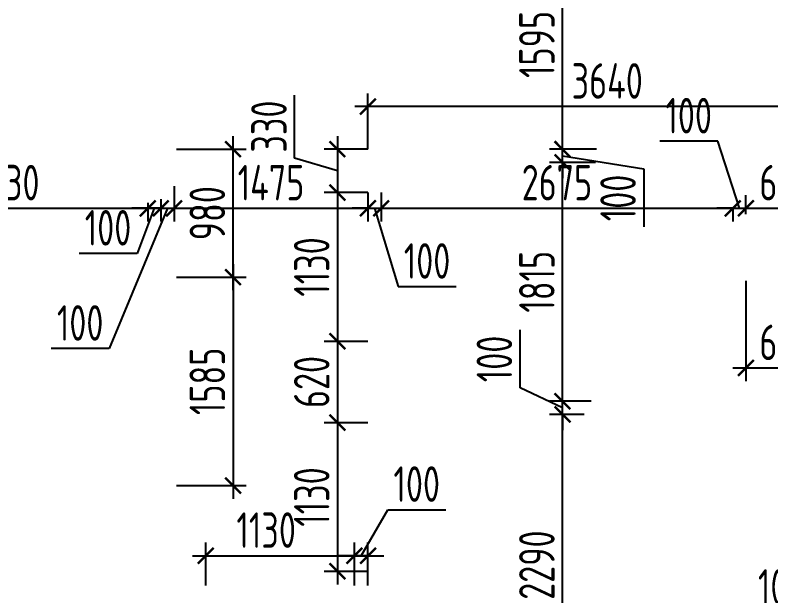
# Model space of a CAD drawing. Header units: millimetres. Extents: x -350007 to 536090, y -888 to 198380.
# Drawn here: x -210690 to -204945, y 101413 to 105827 of the extents above; entities that cross this region are included whole.
import ezdxf

# ---------------------------------------------------------------- set-up
doc = ezdxf.new("R2010")
doc.units = ezdxf.units.MM
doc.layers.add('АР_Размеры нов.', color=15, linetype='Continuous', lineweight=0)
doc.styles.add('ISOCPEUR', font='isocpeur.ttf', dxfattribs={"width": 0.7})
doc.dimstyles.new('R_100', dxfattribs={"dimtxt": 270, "dimasz": 120, "dimexe": 100, "dimexo": 0, "dimgap": 60, "dimtad": 1, "dimdec": 0, "dimrnd": 5, "dimzin": 0, "dimdsep": 46, "dimtxsty": 'ISOCPEUR', "dimblk": 'ARCHTICK', "dimcen": 0, "dimdle": 100, "dimclrd": 256, "dimclre": 256, "dimclrt": 256, "dimadec": 0, "dimazin": 0, "dimtfac": 2, "dimtdec": 0, "dimtofl": 0, "dimtmove": 1, "dimatfit": 3, "dimfxl": 1, "dimtvp": 3, "dimtolj": 1, "dimtzin": 0, "dimarcsym": 0})

# ---------------------------------------------------------------- blocks, each defined once
blk = doc.blocks.new('_ArchTick')
at = {"color": 0, "linetype": 'ByBlock', "const_width": 0.15}
blk.add_lwpolyline([(-0.5, -0.5), (0.5, 0.5)], dxfattribs=at)
blk = doc.blocks.new('*D2753')
at = {"layer": 'Defpoints', "color": 0, "ltscale": 100, "transparency": 16777216}
for p in [(-208007.6, 104477.3), (-208240.5, 103347.3), (-208007.7, 103347.3)]:
    blk.add_point(p, dxfattribs=at)
at = {"layer": 'АР_Размеры нов.', "lineweight": -2, "ltscale": 100, "transparency": 16777216}
for p, q in [((-208240.5, 104577.3), (-208240.5, 103247.3)), ((-208007.6, 104477.3), (-208340.5, 104477.3)), ((-208007.7, 103347.3), (-208340.5, 103347.3))]:
    blk.add_line(p, q, dxfattribs=at)
at = {"layer": 'АР_Размеры нов.', "lineweight": -2, "ltscale": 100, "transparency": 16777216, "xscale": 120, "yscale": 120, "zscale": 120}
for p, rotation in [((-208240.5, 104477.3), 90), ((-208240.5, 103347.3), 270)]:
    blk.add_blockref('_ArchTick', p, dxfattribs=dict(at, rotation=rotation))
at = {"layer": 'АР_Размеры нов.', "ltscale": 100, "transparency": 16777216, "insert": (-208435.5, 103912.3), "char_height": 270, "attachment_point": 5, "rotation": 90, "style": 'ISOCPEUR'}
blk.add_mtext('\\A1;1130', dxfattribs=at)
blk = doc.blocks.new('*D2754')
at = {"layer": 'Defpoints', "color": 0, "ltscale": 100, "transparency": 16777216}
for p in [(-209462.3, 103835.1), (-209462.4, 102251.1), (-209033.9, 102251.1)]:
    blk.add_point(p, dxfattribs=at)
at = {"layer": 'АР_Размеры нов.', "lineweight": -2, "ltscale": 100, "transparency": 16777216}
for p, q in [((-209033.9, 103935.1), (-209033.9, 102151.1)), ((-209462.3, 103835.1), (-208933.9, 103835.1)), ((-209462.4, 102251.1), (-208933.9, 102251.1))]:
    blk.add_line(p, q, dxfattribs=at)
at = {"layer": 'АР_Размеры нов.', "lineweight": -2, "ltscale": 100, "transparency": 16777216, "xscale": 120, "yscale": 120, "zscale": 120}
for p, rotation in [((-209033.9, 103835.1), 90), ((-209033.9, 102251.1), 270)]:
    blk.add_blockref('_ArchTick', p, dxfattribs=dict(at, rotation=rotation))
at = {"layer": 'АР_Размеры нов.', "ltscale": 100, "transparency": 16777216, "insert": (-209228.9, 103043.1), "char_height": 270, "attachment_point": 5, "rotation": 90, "style": 'ISOCPEUR'}
blk.add_mtext('\\A1;1585', dxfattribs=at)
blk = doc.blocks.new('*D2755')
at = {"layer": 'Defpoints', "color": 0, "ltscale": 100, "transparency": 16777216}
for p in [(-208110, 101717.5), (-209240.9, 101492.4), (-208110, 101492.4)]:
    blk.add_point(p, dxfattribs=at)
at = {"layer": 'АР_Размеры нов.', "lineweight": -2, "ltscale": 100, "transparency": 16777216}
for p, q in [((-209240.9, 101492.4), (-209240.9, 101817.5)), ((-208110, 101492.4), (-208110, 101817.5)), ((-209340.9, 101717.5), (-208010, 101717.5))]:
    blk.add_line(p, q, dxfattribs=at)
at = {"layer": 'АР_Размеры нов.', "lineweight": -2, "ltscale": 100, "transparency": 16777216, "xscale": 120, "yscale": 120, "zscale": 120, "rotation": 180}
blk.add_blockref('_ArchTick', (-209240.9, 101717.5), dxfattribs=at)
at = {"layer": 'АР_Размеры нов.', "lineweight": -2, "ltscale": 100, "transparency": 16777216, "xscale": 120, "yscale": 120, "zscale": 120}
blk.add_blockref('_ArchTick', (-208110, 101717.5), dxfattribs=at)
at = {"layer": 'АР_Размеры нов.', "ltscale": 100, "transparency": 16777216, "insert": (-208781.5, 101912.5), "char_height": 270, "attachment_point": 5, "style": 'ISOCPEUR'}
blk.add_mtext('\\A1;1130', dxfattribs=at)
blk = doc.blocks.new('*D2550')
at = {"layer": 'Defpoints', "color": 0, "ltscale": 100, "transparency": 16777216}
for p in [(-208110, 101717.5), (-208110, 101492.4), (-208007.7, 101492.4)]:
    blk.add_point(p, dxfattribs=at)
at = {"layer": 'АР_Размеры нов.', "lineweight": -2, "ltscale": 100, "transparency": 16777216}
for p, q in [((-208058.8, 101717.5), (-207857.7, 102067.1)), ((-207857.7, 102067.1), (-207416.4, 102067.1)), ((-208110, 101492.4), (-208110, 101817.5)), ((-208007.7, 101492.4), (-208007.7, 101817.5)), ((-208110, 101717.5), (-208230, 101717.5)), ((-208007.7, 101717.5), (-208110, 101717.5)), ((-208007.7, 101717.5), (-207887.7, 101717.5))]:
    blk.add_line(p, q, dxfattribs=at)
at = {"layer": 'АР_Размеры нов.', "lineweight": -2, "ltscale": 100, "transparency": 16777216, "xscale": 120, "yscale": 120, "zscale": 120}
blk.add_blockref('_ArchTick', (-208110, 101717.5), dxfattribs=at)
at = {"layer": 'АР_Размеры нов.', "lineweight": -2, "ltscale": 100, "transparency": 16777216, "xscale": 120, "yscale": 120, "zscale": 120, "rotation": 180}
blk.add_blockref('_ArchTick', (-208007.7, 101717.5), dxfattribs=at)
at = {"layer": 'АР_Размеры нов.', "ltscale": 100, "transparency": 16777216, "insert": (-207637, 102262.1), "char_height": 270, "attachment_point": 5, "style": 'ISOCPEUR'}
blk.add_mtext('\\A1;100', dxfattribs=at)
blk = doc.blocks.new('*D2655')
at = {"layer": 'Defpoints', "color": 0, "ltscale": 100, "transparency": 16777216}
for p in [(-208007.6, 102729), (-208240.5, 101599), (-208007.7, 101599)]:
    blk.add_point(p, dxfattribs=at)
at = {"layer": 'АР_Размеры нов.', "lineweight": -2, "ltscale": 100, "transparency": 16777216}
for p, q in [((-208240.5, 102829), (-208240.5, 101499)), ((-208007.6, 102729), (-208340.5, 102729)), ((-208007.7, 101599), (-208340.5, 101599))]:
    blk.add_line(p, q, dxfattribs=at)
at = {"layer": 'АР_Размеры нов.', "lineweight": -2, "ltscale": 100, "transparency": 16777216, "xscale": 120, "yscale": 120, "zscale": 120}
for p, rotation in [((-208240.5, 102729), 90), ((-208240.5, 101599), 270)]:
    blk.add_blockref('_ArchTick', p, dxfattribs=dict(at, rotation=rotation))
at = {"layer": 'АР_Размеры нов.', "ltscale": 100, "transparency": 16777216, "insert": (-208435.5, 102164), "char_height": 270, "attachment_point": 5, "rotation": 90, "style": 'ISOCPEUR'}
blk.add_mtext('\\A1;1130', dxfattribs=at)
blk = doc.blocks.new('*D2673')
at = {"layer": 'Defpoints', "color": 0, "ltscale": 100, "transparency": 16777216}
for p in [(-208007.7, 104807.7), (-208240.6, 104477.3), (-208007.8, 104477.3)]:
    blk.add_point(p, dxfattribs=at)
at = {"layer": 'АР_Размеры нов.', "lineweight": -2, "ltscale": 100, "transparency": 16777216}
for p, q in [((-208565.6, 104740), (-208565.6, 105219.1)), ((-208240.6, 104907.7), (-208240.6, 104377.3)), ((-208007.7, 104807.7), (-208340.6, 104807.7)), ((-208240.6, 104642.5), (-208565.6, 104740)), ((-208007.8, 104477.3), (-208340.6, 104477.3))]:
    blk.add_line(p, q, dxfattribs=at)
at = {"layer": 'АР_Размеры нов.', "lineweight": -2, "ltscale": 100, "transparency": 16777216, "xscale": 120, "yscale": 120, "zscale": 120}
for p, rotation in [((-208240.6, 104807.7), 90), ((-208240.6, 104477.3), 270)]:
    blk.add_blockref('_ArchTick', p, dxfattribs=dict(at, rotation=rotation))
at = {"layer": 'АР_Размеры нов.', "ltscale": 100, "transparency": 16777216, "insert": (-208760.6, 104979.6), "char_height": 270, "attachment_point": 5, "rotation": 90, "style": 'ISOCPEUR'}
blk.add_mtext('\\A1;330', dxfattribs=at)
blk = doc.blocks.new('*D2674')
at = {"layer": 'Defpoints', "color": 0, "ltscale": 100, "transparency": 16777216}
for p in [(-209462.4, 104807.7), (-209033.9, 104807.7), (-209462.3, 103835.1)]:
    blk.add_point(p, dxfattribs=at)
at = {"layer": 'АР_Размеры нов.', "lineweight": -2, "ltscale": 100, "transparency": 16777216}
for p, q in [((-209033.9, 103735.1), (-209033.9, 104907.7)), ((-209462.4, 104807.7), (-208933.9, 104807.7)), ((-209462.3, 103835.1), (-208933.9, 103835.1))]:
    blk.add_line(p, q, dxfattribs=at)
at = {"layer": 'АР_Размеры нов.', "lineweight": -2, "ltscale": 100, "transparency": 16777216, "xscale": 120, "yscale": 120, "zscale": 120}
for p, rotation in [((-209033.9, 104807.7), 90), ((-209033.9, 103835.1), 270)]:
    blk.add_blockref('_ArchTick', p, dxfattribs=dict(at, rotation=rotation))
at = {"layer": 'АР_Размеры нов.', "ltscale": 100, "transparency": 16777216, "insert": (-209228.9, 104321.4), "char_height": 270, "attachment_point": 5, "rotation": 90, "style": 'ISOCPEUR'}
blk.add_mtext('\\A1;980', dxfattribs=at)
blk = doc.blocks.new('*D3034')
at = {"layer": 'Defpoints', "color": 0, "ltscale": 500, "transparency": 16777216}
for p in [(-208007.7, 103347.3), (-208240.5, 102729), (-208007.7, 102729)]:
    blk.add_point(p, dxfattribs=at)
at = {"layer": 'АР_Размеры нов.', "lineweight": -2, "ltscale": 500, "transparency": 16777216}
for p, q in [((-208240.5, 103447.3), (-208240.5, 102629)), ((-208007.7, 103347.3), (-208340.5, 103347.3)), ((-208007.7, 102729), (-208340.5, 102729))]:
    blk.add_line(p, q, dxfattribs=at)
at = {"layer": 'АР_Размеры нов.', "lineweight": -2, "ltscale": 500, "transparency": 16777216, "xscale": 120, "yscale": 120, "zscale": 120}
for p, rotation in [((-208240.5, 103347.3), 90), ((-208240.5, 102729), 270)]:
    blk.add_blockref('_ArchTick', p, dxfattribs=dict(at, rotation=rotation))
at = {"layer": 'АР_Размеры нов.', "lineweight": 13, "ltscale": 500, "transparency": 16777216, "insert": (-208435.5, 103038.2), "char_height": 270, "attachment_point": 5, "rotation": 90, "style": 'ISOCPEUR'}
blk.add_mtext('\\A1;620', dxfattribs=at)
blk = doc.blocks.new('*D3036')
at = {"layer": 'Defpoints', "color": 0, "ltscale": 500, "transparency": 16777216}
for p in [(-208007.7, 105131.6), (-208007.7, 104807.7), (-204369.9, 104807.5)]:
    blk.add_point(p, dxfattribs=at)
at = {"layer": 'АР_Размеры нов.', "lineweight": -2, "ltscale": 500, "transparency": 16777216}
for p, q in [((-208007.7, 104807.7), (-208007.7, 105231.6)), ((-204369.9, 104807.5), (-204369.9, 105231.6)), ((-204269.9, 105131.6), (-208107.7, 105131.6))]:
    blk.add_line(p, q, dxfattribs=at)
at = {"layer": 'АР_Размеры нов.', "lineweight": -2, "ltscale": 500, "transparency": 16777216, "xscale": 120, "yscale": 120, "zscale": 120, "rotation": 180}
blk.add_blockref('_ArchTick', (-208007.7, 105131.6), dxfattribs=at)
at = {"layer": 'АР_Размеры нов.', "lineweight": -2, "ltscale": 500, "transparency": 16777216, "xscale": 120, "yscale": 120, "zscale": 120}
blk.add_blockref('_ArchTick', (-204369.9, 105131.6), dxfattribs=at)
at = {"layer": 'АР_Размеры нов.', "lineweight": 13, "ltscale": 500, "transparency": 16777216, "insert": (-206188.8, 105326.6), "char_height": 270, "attachment_point": 5, "style": 'ISOCPEUR'}
blk.add_mtext('\\A1;3640', dxfattribs=at)
blk = doc.blocks.new('*D3085')
at = {"layer": 'Defpoints', "color": 0, "transparency": 16777216}
for p in [(-205134.4, 103807.7), (-204534.4, 103807.7), (-205134.4, 103144.5)]:
    blk.add_point(p, dxfattribs=at)
at = {"layer": 'АР_Размеры нов.', "lineweight": -2, "transparency": 16777216}
for p, q in [((-205134.4, 103807.7), (-205134.4, 103044.5)), ((-204534.4, 103807.7), (-204534.4, 103044.5)), ((-204434.4, 103144.5), (-205234.4, 103144.5))]:
    blk.add_line(p, q, dxfattribs=at)
at = {"layer": 'АР_Размеры нов.', "lineweight": -2, "transparency": 16777216, "xscale": 120, "yscale": 120, "zscale": 120, "rotation": 180}
blk.add_blockref('_ArchTick', (-205134.4, 103144.5), dxfattribs=at)
at = {"layer": 'АР_Размеры нов.', "lineweight": -2, "transparency": 16777216, "xscale": 120, "yscale": 120, "zscale": 120}
blk.add_blockref('_ArchTick', (-204534.4, 103144.5), dxfattribs=at)
at = {"layer": 'АР_Размеры нов.', "transparency": 16777216, "insert": (-204834.4, 103339.5), "char_height": 270, "attachment_point": 5, "style": 'ISOCPEUR'}
blk.add_mtext('\\A1;600', dxfattribs=at)
blk = doc.blocks.new('*D3097')
at = {"layer": 'Defpoints', "color": 0, "transparency": 16777216}
for p in [(-206528.7, 102792.2), (-206363.3, 102792.2), (-206433.9, 100500.7)]:
    blk.add_point(p, dxfattribs=at)
at = {"layer": 'АР_Размеры нов.', "lineweight": -2, "transparency": 16777216}
for p, q in [((-206528.7, 100400.7), (-206528.7, 102892.2)), ((-206363.3, 102792.2), (-206628.7, 102792.2)), ((-206433.9, 100500.7), (-206628.7, 100500.7))]:
    blk.add_line(p, q, dxfattribs=at)
at = {"layer": 'АР_Размеры нов.', "lineweight": -2, "transparency": 16777216, "xscale": 120, "yscale": 120, "zscale": 120}
for p, rotation in [((-206528.7, 102792.2), 90), ((-206528.7, 100500.7), 270)]:
    blk.add_blockref('_ArchTick', p, dxfattribs=dict(at, rotation=rotation))
at = {"layer": 'АР_Размеры нов.', "transparency": 16777216, "insert": (-206723.7, 101646.4), "char_height": 270, "attachment_point": 5, "rotation": 90, "style": 'ISOCPEUR'}
blk.add_mtext('\\A1;2290', dxfattribs=at)
blk = doc.blocks.new('*D3098')
at = {"layer": 'Defpoints', "color": 0, "transparency": 16777216}
for p in [(-206528.7, 102892.2), (-206310.1, 102892.2), (-206363.3, 102792.2)]:
    blk.add_point(p, dxfattribs=at)
at = {"layer": 'АР_Размеры нов.', "lineweight": -2, "transparency": 16777216}
for p, q in [((-206851.8, 102992.8), (-206851.8, 103434.1)), ((-206528.7, 102842.2), (-206851.8, 102992.8)), ((-206528.7, 102892.2), (-206528.7, 103012.2)), ((-206310.1, 102892.2), (-206628.7, 102892.2)), ((-206528.7, 102792.2), (-206528.7, 102892.2)), ((-206363.3, 102792.2), (-206628.7, 102792.2)), ((-206528.7, 102792.2), (-206528.7, 102672.2))]:
    blk.add_line(p, q, dxfattribs=at)
at = {"layer": 'АР_Размеры нов.', "lineweight": -2, "transparency": 16777216, "xscale": 120, "yscale": 120, "zscale": 120}
for p, rotation in [((-206528.7, 102892.2), 270), ((-206528.7, 102792.2), 90)]:
    blk.add_blockref('_ArchTick', p, dxfattribs=dict(at, rotation=rotation))
at = {"layer": 'АР_Размеры нов.', "transparency": 16777216, "insert": (-207046.8, 103213.5), "char_height": 270, "attachment_point": 5, "rotation": 90, "style": 'ISOCPEUR'}
blk.add_mtext('\\A1;100', dxfattribs=at)
blk = doc.blocks.new('*D3099')
at = {"layer": 'Defpoints', "color": 0, "transparency": 16777216}
for p in [(-206528.7, 104707.7), (-206278.8, 104707.7), (-206310.1, 102892.2)]:
    blk.add_point(p, dxfattribs=at)
at = {"layer": 'АР_Размеры нов.', "lineweight": -2, "transparency": 16777216}
for p, q in [((-206528.7, 102792.2), (-206528.7, 104807.7)), ((-206278.8, 104707.7), (-206628.7, 104707.7)), ((-206310.1, 102892.2), (-206628.7, 102892.2))]:
    blk.add_line(p, q, dxfattribs=at)
at = {"layer": 'АР_Размеры нов.', "lineweight": -2, "transparency": 16777216, "xscale": 120, "yscale": 120, "zscale": 120}
for p, rotation in [((-206528.7, 104707.7), 90), ((-206528.7, 102892.2), 270)]:
    blk.add_blockref('_ArchTick', p, dxfattribs=dict(at, rotation=rotation))
at = {"layer": 'АР_Размеры нов.', "transparency": 16777216, "insert": (-206723.7, 103800), "char_height": 270, "attachment_point": 5, "rotation": 90, "style": 'ISOCPEUR'}
blk.add_mtext('\\A1;1815', dxfattribs=at)
blk = doc.blocks.new('*D3100')
at = {"layer": 'Defpoints', "color": 0, "transparency": 16777216}
for p in [(-206528.7, 104807.7), (-206270.5, 104807.7), (-206278.8, 104707.7)]:
    blk.add_point(p, dxfattribs=at)
at = {"layer": 'АР_Размеры нов.', "lineweight": -2, "transparency": 16777216}
for p, q in [((-206528.7, 104807.7), (-206528.7, 104927.7)), ((-206270.5, 104807.7), (-206628.7, 104807.7)), ((-206528.7, 104707.7), (-206528.7, 104807.7)), ((-206528.7, 104757.7), (-205911.6, 104658)), ((-206278.8, 104707.7), (-206628.7, 104707.7)), ((-206528.7, 104707.7), (-206528.7, 104587.7)), ((-205911.6, 104658), (-205911.6, 104216.7))]:
    blk.add_line(p, q, dxfattribs=at)
at = {"layer": 'АР_Размеры нов.', "lineweight": -2, "transparency": 16777216, "xscale": 120, "yscale": 120, "zscale": 120}
for p, rotation in [((-206528.7, 104807.7), 270), ((-206528.7, 104707.7), 90)]:
    blk.add_blockref('_ArchTick', p, dxfattribs=dict(at, rotation=rotation))
at = {"layer": 'АР_Размеры нов.', "transparency": 16777216, "insert": (-206106.6, 104437.4), "char_height": 270, "attachment_point": 5, "rotation": 90, "style": 'ISOCPEUR'}
blk.add_mtext('\\A1;100', dxfattribs=at)
blk = doc.blocks.new('*D3101')
at = {"layer": 'Defpoints', "color": 0, "transparency": 16777216}
for p in [(-206528.7, 106400.7), (-206433.9, 106400.7), (-206270.5, 104807.7)]:
    blk.add_point(p, dxfattribs=at)
at = {"layer": 'АР_Размеры нов.', "lineweight": -2, "transparency": 16777216}
for p, q in [((-206528.7, 104707.7), (-206528.7, 106500.7)), ((-206433.9, 106400.7), (-206628.7, 106400.7)), ((-206270.5, 104807.7), (-206628.7, 104807.7))]:
    blk.add_line(p, q, dxfattribs=at)
at = {"layer": 'АР_Размеры нов.', "lineweight": -2, "transparency": 16777216, "xscale": 120, "yscale": 120, "zscale": 120}
for p, rotation in [((-206528.7, 106400.7), 90), ((-206528.7, 104807.7), 270)]:
    blk.add_blockref('_ArchTick', p, dxfattribs=dict(at, rotation=rotation))
at = {"layer": 'АР_Размеры нов.', "transparency": 16777216, "insert": (-206723.7, 105604.2), "char_height": 270, "attachment_point": 5, "rotation": 90, "style": 'ISOCPEUR'}
blk.add_mtext('\\A1;1595', dxfattribs=at)
blk = doc.blocks.new('*D4023')
at = {"layer": 'Defpoints', "color": 0, "transparency": 16777216}
for p in [(-211814, 104373.2, 0.6), (-209682.4, 104399.8, 0.6), (-209682.4, 104358.3)]:
    blk.add_point(p, dxfattribs=at)
at = {"layer": 'АР_Размеры нов.', "lineweight": -2, "transparency": 16777216}
for p, q in [((-211914, 104358.3), (-209582.4, 104358.3)), ((-211814, 104373.2), (-211814, 104258.3)), ((-209682.4, 104399.8), (-209682.4, 104258.3))]:
    blk.add_line(p, q, dxfattribs=at)
at = {"layer": 'АР_Размеры нов.', "lineweight": -2, "transparency": 16777216, "xscale": 120, "yscale": 120, "zscale": 120, "rotation": 180}
blk.add_blockref('_ArchTick', (-211814, 104358.3), dxfattribs=at)
at = {"layer": 'АР_Размеры нов.', "lineweight": -2, "transparency": 16777216, "xscale": 120, "yscale": 120, "zscale": 120}
blk.add_blockref('_ArchTick', (-209682.4, 104358.3), dxfattribs=at)
at = {"layer": 'АР_Размеры нов.', "transparency": 16777216, "insert": (-210748.2, 104553.3), "char_height": 270, "attachment_point": 5, "style": 'ISOCPEUR'}
blk.add_mtext('\\A1;2130', dxfattribs=at)
blk = doc.blocks.new('*D4024')
at = {"layer": 'Defpoints', "color": 0, "transparency": 16777216}
for p in [(-209582.4, 104428.8), (-209682.4, 104399.8, 0.6), (-209582.4, 104358.3)]:
    blk.add_point(p, dxfattribs=at)
at = {"layer": 'АР_Размеры нов.', "lineweight": -2, "transparency": 16777216}
for p, q in [((-209582.4, 104428.8), (-209582.4, 104258.3)), ((-209682.4, 104358.3), (-209802.4, 104358.3)), ((-209632.4, 104358.3), (-209763.3, 104015.3)), ((-209682.4, 104399.8), (-209682.4, 104258.3)), ((-209682.4, 104358.3), (-209582.4, 104358.3)), ((-209582.4, 104358.3), (-209462.4, 104358.3)), ((-209763.3, 104015.3), (-210204.6, 104015.3))]:
    blk.add_line(p, q, dxfattribs=at)
at = {"layer": 'АР_Размеры нов.', "lineweight": -2, "transparency": 16777216, "xscale": 120, "yscale": 120, "zscale": 120}
blk.add_blockref('_ArchTick', (-209682.4, 104358.3), dxfattribs=at)
at = {"layer": 'АР_Размеры нов.', "lineweight": -2, "transparency": 16777216, "xscale": 120, "yscale": 120, "zscale": 120, "rotation": 180}
blk.add_blockref('_ArchTick', (-209582.4, 104358.3), dxfattribs=at)
at = {"layer": 'АР_Размеры нов.', "transparency": 16777216, "insert": (-209984, 104210.3), "char_height": 270, "attachment_point": 5, "style": 'ISOCPEUR'}
blk.add_mtext('\\A1;100', dxfattribs=at)
blk = doc.blocks.new('*D4025')
at = {"layer": 'Defpoints', "color": 0, "transparency": 16777216}
for p in [(-209482.1, 104526.3), (-209582.4, 104428.8), (-209482.1, 104358.3)]:
    blk.add_point(p, dxfattribs=at)
at = {"layer": 'АР_Размеры нов.', "lineweight": -2, "transparency": 16777216}
for p, q in [((-209482.1, 104526.3), (-209482.1, 104258.3)), ((-209582.4, 104428.8), (-209582.4, 104258.3)), ((-209532.2, 104358.3), (-209975.3, 103292.3)), ((-209582.4, 104358.3), (-209702.4, 104358.3)), ((-209582.4, 104358.3), (-209482.1, 104358.3)), ((-209482.1, 104358.3), (-209362.1, 104358.3)), ((-209975.3, 103292.3), (-210416.6, 103292.3))]:
    blk.add_line(p, q, dxfattribs=at)
at = {"layer": 'АР_Размеры нов.', "lineweight": -2, "transparency": 16777216, "xscale": 120, "yscale": 120, "zscale": 120}
blk.add_blockref('_ArchTick', (-209582.4, 104358.3), dxfattribs=at)
at = {"layer": 'АР_Размеры нов.', "lineweight": -2, "transparency": 16777216, "xscale": 120, "yscale": 120, "zscale": 120, "rotation": 180}
blk.add_blockref('_ArchTick', (-209482.1, 104358.3), dxfattribs=at)
at = {"layer": 'АР_Размеры нов.', "transparency": 16777216, "insert": (-210196, 103487.3), "char_height": 270, "attachment_point": 5, "style": 'ISOCPEUR'}
blk.add_mtext('\\A1;100', dxfattribs=at)
blk = doc.blocks.new('*D4026')
at = {"layer": 'Defpoints', "color": 0, "transparency": 16777216}
for p in [(-209482.1, 104526.3), (-208007.6, 104477.3), (-208007.6, 104358.3)]:
    blk.add_point(p, dxfattribs=at)
at = {"layer": 'АР_Размеры нов.', "lineweight": -2, "transparency": 16777216}
for p, q in [((-209482.1, 104526.3), (-209482.1, 104258.3)), ((-208007.6, 104477.3), (-208007.6, 104258.3)), ((-209582.1, 104358.3), (-207907.6, 104358.3))]:
    blk.add_line(p, q, dxfattribs=at)
at = {"layer": 'АР_Размеры нов.', "lineweight": -2, "transparency": 16777216, "xscale": 120, "yscale": 120, "zscale": 120, "rotation": 180}
blk.add_blockref('_ArchTick', (-209482.1, 104358.3), dxfattribs=at)
at = {"layer": 'АР_Размеры нов.', "lineweight": -2, "transparency": 16777216, "xscale": 120, "yscale": 120, "zscale": 120}
blk.add_blockref('_ArchTick', (-208007.6, 104358.3), dxfattribs=at)
at = {"layer": 'АР_Размеры нов.', "transparency": 16777216, "insert": (-208744.9, 104553.3), "char_height": 270, "attachment_point": 5, "style": 'ISOCPEUR'}
blk.add_mtext('\\A1;1475', dxfattribs=at)
blk = doc.blocks.new('*D4027')
at = {"layer": 'Defpoints', "color": 0, "transparency": 16777216}
for p in [(-208007.6, 104477.3), (-207907.6, 104477.3), (-207907.6, 104358.3)]:
    blk.add_point(p, dxfattribs=at)
at = {"layer": 'АР_Размеры нов.', "lineweight": -2, "transparency": 16777216}
for p, q in [((-208007.6, 104477.3), (-208007.6, 104258.3)), ((-207907.6, 104477.3), (-207907.6, 104258.3)), ((-208007.6, 104358.3), (-208127.6, 104358.3)), ((-208007.6, 104358.3), (-207907.6, 104358.3)), ((-207957.6, 104358.3), (-207779.1, 103763.3)), ((-207907.6, 104358.3), (-207787.6, 104358.3)), ((-207779.1, 103763.3), (-207337.8, 103763.3))]:
    blk.add_line(p, q, dxfattribs=at)
at = {"layer": 'АР_Размеры нов.', "lineweight": -2, "transparency": 16777216, "xscale": 120, "yscale": 120, "zscale": 120}
blk.add_blockref('_ArchTick', (-208007.6, 104358.3), dxfattribs=at)
at = {"layer": 'АР_Размеры нов.', "lineweight": -2, "transparency": 16777216, "xscale": 120, "yscale": 120, "zscale": 120, "rotation": 180}
blk.add_blockref('_ArchTick', (-207907.6, 104358.3), dxfattribs=at)
at = {"layer": 'АР_Размеры нов.', "transparency": 16777216, "insert": (-207558.5, 103958.3), "char_height": 270, "attachment_point": 5, "style": 'ISOCPEUR'}
blk.add_mtext('\\A1;100', dxfattribs=at)
blk = doc.blocks.new('*D4028')
at = {"layer": 'Defpoints', "color": 0, "transparency": 16777216}
for p in [(-207907.6, 104477.3), (-205234.4, 104360.1), (-205234.4, 104358.3)]:
    blk.add_point(p, dxfattribs=at)
at = {"layer": 'АР_Размеры нов.', "lineweight": -2, "transparency": 16777216}
for p, q in [((-207907.6, 104477.3), (-207907.6, 104258.3)), ((-208007.6, 104358.3), (-205134.4, 104358.3)), ((-205234.4, 104360.1), (-205234.4, 104258.3))]:
    blk.add_line(p, q, dxfattribs=at)
at = {"layer": 'АР_Размеры нов.', "lineweight": -2, "transparency": 16777216, "xscale": 120, "yscale": 120, "zscale": 120, "rotation": 180}
blk.add_blockref('_ArchTick', (-207907.6, 104358.3), dxfattribs=at)
at = {"layer": 'АР_Размеры нов.', "lineweight": -2, "transparency": 16777216, "xscale": 120, "yscale": 120, "zscale": 120}
blk.add_blockref('_ArchTick', (-205234.4, 104358.3), dxfattribs=at)
at = {"layer": 'АР_Размеры нов.', "transparency": 16777216, "insert": (-206571, 104553.3), "char_height": 270, "attachment_point": 5, "style": 'ISOCPEUR'}
blk.add_mtext('\\A1;2675', dxfattribs=at)
blk = doc.blocks.new('*D4029')
at = {"layer": 'Defpoints', "color": 0, "transparency": 16777216}
for p in [(-205234.4, 104360.1), (-205134.4, 104358.3), (-205134.4, 104312.9)]:
    blk.add_point(p, dxfattribs=at)
at = {"layer": 'АР_Размеры нов.', "lineweight": -2, "transparency": 16777216}
for p, q in [((-205348.8, 104867.5), (-205790.1, 104867.5)), ((-205184.4, 104358.3), (-205348.8, 104867.5)), ((-205134.4, 104312.9), (-205134.4, 104458.3)), ((-205234.4, 104358.3), (-205354.4, 104358.3)), ((-205234.4, 104360.1), (-205234.4, 104258.3)), ((-205234.4, 104358.3), (-205134.4, 104358.3)), ((-205134.4, 104358.3), (-205014.4, 104358.3))]:
    blk.add_line(p, q, dxfattribs=at)
at = {"layer": 'АР_Размеры нов.', "lineweight": -2, "transparency": 16777216, "xscale": 120, "yscale": 120, "zscale": 120}
blk.add_blockref('_ArchTick', (-205234.4, 104358.3), dxfattribs=at)
at = {"layer": 'АР_Размеры нов.', "lineweight": -2, "transparency": 16777216, "xscale": 120, "yscale": 120, "zscale": 120, "rotation": 180}
blk.add_blockref('_ArchTick', (-205134.4, 104358.3), dxfattribs=at)
at = {"layer": 'АР_Размеры нов.', "transparency": 16777216, "insert": (-205569.5, 105062.5), "char_height": 270, "attachment_point": 5, "style": 'ISOCPEUR'}
blk.add_mtext('\\A1;100', dxfattribs=at)
blk = doc.blocks.new('*D4030')
at = {"layer": 'Defpoints', "color": 0, "transparency": 16777216}
for p in [(-204534.4, 104358.3), (-204534.4, 104351.9), (-205134.4, 104312.9)]:
    blk.add_point(p, dxfattribs=at)
at = {"layer": 'АР_Размеры нов.', "lineweight": -2, "transparency": 16777216}
for p, q in [((-205134.4, 104312.9), (-205134.4, 104458.3)), ((-204534.4, 104351.9), (-204534.4, 104458.3)), ((-205234.4, 104358.3), (-204434.4, 104358.3))]:
    blk.add_line(p, q, dxfattribs=at)
at = {"layer": 'АР_Размеры нов.', "lineweight": -2, "transparency": 16777216, "xscale": 120, "yscale": 120, "zscale": 120, "rotation": 180}
blk.add_blockref('_ArchTick', (-205134.4, 104358.3), dxfattribs=at)
at = {"layer": 'АР_Размеры нов.', "lineweight": -2, "transparency": 16777216, "xscale": 120, "yscale": 120, "zscale": 120}
blk.add_blockref('_ArchTick', (-204534.4, 104358.3), dxfattribs=at)
at = {"layer": 'АР_Размеры нов.', "transparency": 16777216, "insert": (-204834.4, 104553.3), "char_height": 270, "attachment_point": 5, "style": 'ISOCPEUR'}
blk.add_mtext('\\A1;600', dxfattribs=at)
blk = doc.blocks.new('*D4036')
at = {"layer": 'Defpoints', "color": 0, "transparency": 16777216}
for p in [(-205134.4, 100960.5), (-205234.4, 100736.2), (-205134.4, 100736.2)]:
    blk.add_point(p, dxfattribs=at)
at = {"layer": 'АР_Размеры нов.', "lineweight": -2, "transparency": 16777216}
for p, q in [((-205184.4, 100960.5), (-205086.9, 101285.5)), ((-205086.9, 101285.5), (-204645.6, 101285.5)), ((-205234.4, 100736.2), (-205234.4, 101060.5)), ((-205134.4, 100736.2), (-205134.4, 101060.5)), ((-205234.4, 100960.5), (-205354.4, 100960.5)), ((-205234.4, 100960.5), (-205134.4, 100960.5)), ((-205134.4, 100960.5), (-205014.4, 100960.5))]:
    blk.add_line(p, q, dxfattribs=at)
at = {"layer": 'АР_Размеры нов.', "lineweight": -2, "transparency": 16777216, "xscale": 120, "yscale": 120, "zscale": 120}
blk.add_blockref('_ArchTick', (-205234.4, 100960.5), dxfattribs=at)
at = {"layer": 'АР_Размеры нов.', "lineweight": -2, "transparency": 16777216, "xscale": 120, "yscale": 120, "zscale": 120, "rotation": 180}
blk.add_blockref('_ArchTick', (-205134.4, 100960.5), dxfattribs=at)
at = {"layer": 'АР_Размеры нов.', "transparency": 16777216, "insert": (-204866.2, 101480.5), "char_height": 270, "attachment_point": 5, "style": 'ISOCPEUR'}
blk.add_mtext('\\A1;100', dxfattribs=at)

msp = doc.modelspace()

# ---------------------------------------------------------------- dimensions: what is measured, and where the dimension line sits
at = {"layer": 'АР_Размеры нов.'}
for base, p1, p2, picture, middle in [((-206528.7, 106400.7), (-206270.5, 104807.7), (-206433.9, 106400.7), '*D3101', (-206723.7, 105604.2)), ((-206528.7107, 104707.7216), (-206310.1146, 102892.1917), (-206278.7678, 104707.7216), '*D3099', (-206723.7107, 103799.9567)), ((-206528.7107, 102792.1917), (-206433.9151, 100500.6825), (-206363.3453, 102792.1917), '*D3097', (-206723.7107, 101646.4371))]:
    dim = msp.add_linear_dim(base=base, p1=p1, p2=p2, angle=90, dimstyle='R_100', override={"dimpost": '\\X'}, dxfattribs=at)
    dim.commit()
    dim.dimension.update_dxf_attribs({"geometry": picture, "text_midpoint": middle})
at = {"layer": 'АР_Размеры нов.', "lineweight": 13, "ltscale": 500}
dim = msp.add_linear_dim(base=(-208007.7, 105131.6), p1=(-204369.9, 104807.5), p2=(-208007.7, 104807.7), dimstyle='R_100', override={"dimpost": '\\X'}, dxfattribs=at)
dim.commit()
dim.dimension.update_dxf_attribs({"geometry": '*D3036', "text_midpoint": (-206188.8, 105326.6)})
at = {"layer": 'АР_Размеры нов.', "ltscale": 100}
for base, p1, p2, picture, middle in [((-208240.6, 104477.3), (-208007.7, 104807.7), (-208007.8, 104477.3), '*D2673', (-208760.6, 104800)), ((-208240.5, 103347.3), (-208007.6, 104477.3), (-208007.7, 103347.3), '*D2753', (-208435.5, 103912.3)), ((-209033.9, 102251.1), (-209462.3, 103835.1), (-209462.4, 102251.1), '*D2754', (-209228.9, 103043.1)), ((-208240.5, 101599), (-208007.6, 102729), (-208007.7, 101599), '*D2655', (-208435.5, 102164))]:
    dim = msp.add_linear_dim(base=base, p1=p1, p2=p2, angle=90, dimstyle='R_100', override={"dimpost": '\\X', "dimfxl": 300, "dimarcsym": 1}, dxfattribs=at)
    dim.commit()
    dim.dimension.update_dxf_attribs({"geometry": picture, "text_midpoint": middle})
at = {"layer": 'АР_Размеры нов.'}
for base, p1, p2, picture, middle in [((-205134.4, 104358.3), (-205234.4, 104360.1), (-205134.4, 104312.9), '*D4029', (-205408.8, 104867.5)), ((-209482.1, 104358.3), (-209582.4, 104428.8), (-209482.1, 104526.3), '*D4025', (-210035.3, 103292.3)), ((-209582.4, 104358.3), (-209682.4, 104399.8, 0.6), (-209582.4, 104428.8), '*D4024', (-209823.3, 104015.3))]:
    dim = msp.add_linear_dim(base=base, p1=p1, p2=p2, dimstyle='R_100', override={"dimpost": '\\X'}, dxfattribs=at)
    dim.commit()
    dim.dimension.update_dxf_attribs({"geometry": picture, "text_midpoint": middle, "dimtype": 160})
for base, p1, p2, picture, middle in [((-206528.7, 104807.7), (-206278.8, 104707.7), (-206270.5, 104807.7), '*D3100', (-205911.6, 104598)), ((-206528.7, 102892.2), (-206363.3, 102792.2), (-206310.1, 102892.2), '*D3098', (-206851.8, 103052.8))]:
    dim = msp.add_linear_dim(base=base, p1=p1, p2=p2, angle=90, dimstyle='R_100', override={"dimpost": '\\X'}, dxfattribs=at)
    dim.commit()
    dim.dimension.update_dxf_attribs({"geometry": picture, "text_midpoint": middle, "dimtype": 160})
at = {"layer": 'АР_Размеры нов.', "ltscale": 100}
dim = msp.add_linear_dim(base=(-209033.9, 104807.7), p1=(-209462.3, 103835.1), p2=(-209462.4, 104807.7), angle=90, text='980', dimstyle='R_100', override={"dimpost": '\\X', "dimfxl": 300, "dimarcsym": 1}, dxfattribs=at)
dim.commit()
dim.dimension.update_dxf_attribs({"geometry": '*D2674', "text_midpoint": (-209228.9, 104321.4)})
at = {"layer": 'АР_Размеры нов.'}
for base, p1, p2, picture, middle in [((-209682.4, 104358.3), (-211814, 104373.2, 0.6), (-209682.4, 104399.8, 0.6), '*D4023', (-210748.2, 104553.3)), ((-208007.6486, 104358.2529), (-209482.089, 104526.3054), (-208007.6486, 104477.3171), '*D4026', (-208744.8688, 104553.2529)), ((-205234.4, 104358.3), (-207907.6, 104477.3), (-205234.4, 104360.1), '*D4028', (-206571, 104553.3)), ((-204534.4, 104358.3), (-205134.4, 104312.9), (-204534.4, 104351.9), '*D4030', (-204834.4, 104553.3)), ((-207907.6, 104358.3), (-208007.6, 104477.3), (-207907.6, 104477.3), '*D4027', (-207719.1, 103958.3)), ((-205134.4, 103144.5), (-204534.4, 103807.7), (-205134.4, 103807.7), '*D3085', (-204834.4, 103339.5)), ((-205134.4, 100960.5), (-205234.4, 100736.2), (-205134.4, 100736.2), '*D4036', (-205026.9, 101480.5))]:
    dim = msp.add_linear_dim(base=base, p1=p1, p2=p2, dimstyle='R_100', override={"dimpost": '\\X'}, dxfattribs=at)
    dim.commit()
    dim.dimension.update_dxf_attribs({"geometry": picture, "text_midpoint": middle})
at = {"layer": 'АР_Размеры нов.', "lineweight": 13, "ltscale": 500}
dim = msp.add_linear_dim(base=(-208240.5, 102729), p1=(-208007.7, 103347.3), p2=(-208007.7, 102729), angle=90, dimstyle='R_100', override={"dimpost": '\\X', "dimfxl": 300, "dimarcsym": 1}, dxfattribs=at)
dim.commit()
dim.dimension.update_dxf_attribs({"geometry": '*D3034', "text_midpoint": (-208435.5, 103038.2)})
at = {"layer": 'АР_Размеры нов.', "ltscale": 100}
for p1, override, picture, middle in [((-208007.7, 101492.4), {"dimpost": '\\X', "dimfxl": 2.5, "dimarcsym": 1}, '*D2550', (-207797.7, 102067.1)), ((-209240.9, 101492.4), {"dimpost": '\\X', "dimfxl": 300, "dimarcsym": 1}, '*D2755', (-208781.5, 101717.5))]:
    dim = msp.add_linear_dim(base=(-208110, 101717.5), p1=p1, p2=(-208110, 101492.4), dimstyle='R_100', override=override, dxfattribs=at)
    dim.commit()
    dim.dimension.update_dxf_attribs({"geometry": picture, "text_midpoint": middle, "dimtype": 160})

doc.saveas('drawing.dxf')
